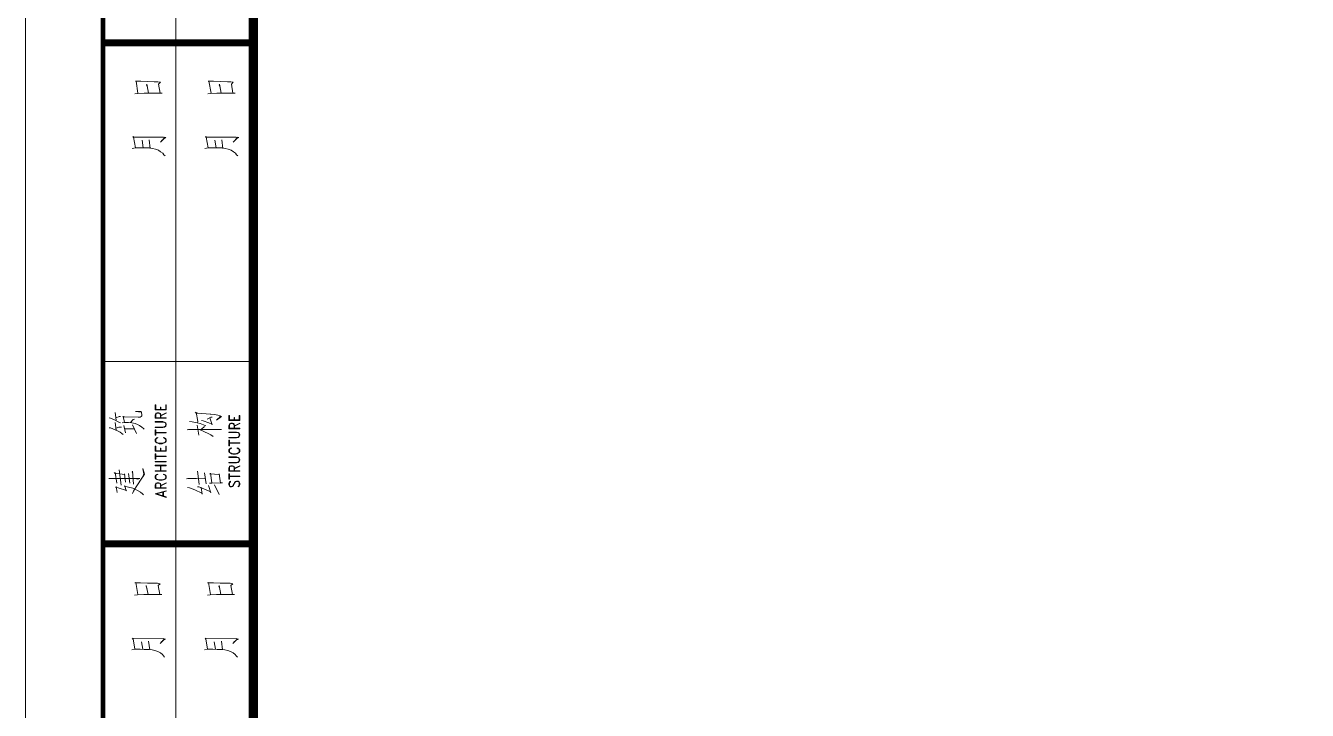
# Model space of a CAD drawing. Extents: x 1332633 to 1595679, y 264824 to 640777.
# Drawn here: x 1338833 to 1345871, y 503083 to 506840 of the extents above; entities that cross this region are included whole.
import ezdxf
from ezdxf.enums import TextEntityAlignment as Align

# ---------------------------------------------------------------- set-up
doc = ezdxf.new("R2010")
doc.units = 0
doc.header["$LTSCALE"] = 1000
doc.header["$MEASUREMENT"] = 0
doc.layers.get('0').update_dxf_attribs({"linetype": 'CONTINUOUS'})
doc.layers.add('_公共_图框', color=4, linetype='CONTINUOUS', lineweight=5)
doc.styles.add('图框文字', font='SIMKAI.TTF')

# ---------------------------------------------------------------- blocks, each defined once
blk = doc.blocks.new('vvxv')
at = {"layer": '_公共_图框'}
for p, q in [((-62175, 28600), (-62175, 17600)), ((-62397.6, 25639.1), (-62393.6, 25639.1)), ((-62367.1, 25639.1), (-62397.6, 25639.1)), ((-62393.6, 25639.1), (-62383.4, 25573.9)), ((-62328.4, 25637.1), (-62367.1, 25639.1)), ((-62334.5, 25622.8), (-62336.5, 25618.8)), ((-62336.5, 25618.8), (-62330.4, 25606.5)), ((-62326.3, 25573.9), (-62334.5, 25622.8)), ((-62293.8, 25635), (-62328.4, 25637.1)), ((-62273.4, 25635), (-62293.8, 25635)), ((-62259.1, 25633), (-62273.4, 25635)), ((-62271.3, 25622.8), (-62259.1, 25633)), ((-62261.2, 25573.9), (-62271.3, 25622.8)), ((-61998.4, 25639.1), (-61994.3, 25639.1)), ((-61967.8, 25639.1), (-61998.4, 25639.1)), ((-61994.3, 25639.1), (-61982.1, 25573.9)), ((-61929.1, 25637.1), (-61967.8, 25639.1)), ((-61935.3, 25622.8), (-61937.3, 25618.8)), ((-61937.3, 25618.8), (-61931.2, 25606.5)), ((-61927.1, 25573.9), (-61935.3, 25622.8)), ((-61892.5, 25635), (-61929.1, 25637.1)), ((-61874.1, 25635), (-61892.5, 25635)), ((-61859.9, 25633), (-61874.1, 25635)), ((-61870.1, 25622.8), (-61859.9, 25633)), ((-61861.9, 25573.9), (-61870.1, 25622.8)), ((-62399.7, 25569.9), (-62383.4, 25571.9)), ((-62383.4, 25571.9), (-62348.7, 25573.9)), ((-62348.7, 25573.9), (-62314.1, 25573.9)), ((-62314.1, 25573.9), (-62308, 25573.9)), ((-62308, 25573.9), (-62283.6, 25573.9)), ((-62283.6, 25573.9), (-62251, 25573.9)), ((-62251, 25573.9), (-62261.2, 25573.9)), ((-62000.4, 25569.9), (-61984.1, 25571.9)), ((-61984.1, 25571.9), (-61949.5, 25573.9)), ((-61949.5, 25573.9), (-61912.8, 25573.9)), ((-61912.8, 25573.9), (-61908.8, 25573.9)), ((-61908.8, 25573.9), (-61884.3, 25573.9)), ((-61884.3, 25573.9), (-61849.7, 25573.9)), ((-61849.7, 25573.9), (-61861.9, 25573.9)), ((-62411.9, 25331.5), (-62407.8, 25335.6)), ((-62407.8, 25335.6), (-62405.8, 25331.5)), ((-62012.7, 25331.5), (-62008.6, 25335.6)), ((-62008.6, 25335.6), (-62006.5, 25331.5)), ((-62416, 25270.4), (-62397.6, 25272.5)), ((-62397.6, 25272.5), (-62416, 25270.4)), ((-62407.8, 25331.5), (-62411.9, 25331.5)), ((-62397.6, 25272.5), (-62407.8, 25331.5)), ((-62405.8, 25331.5), (-62242.8, 25331.5)), ((-62369.1, 25272.5), (-62397.6, 25272.5)), ((-62346.7, 25272.5), (-62369.1, 25272.5)), ((-62354.9, 25272.5), (-62361, 25315.3)), ((-62342.6, 25272.5), (-62346.7, 25272.5)), ((-62320.2, 25272.5), (-62342.6, 25272.5)), ((-62322.3, 25317.3), (-62316.2, 25270.4)), ((-62303.9, 25270.4), (-62320.2, 25272.5)), ((-62287.6, 25266.4), (-62303.9, 25270.4)), ((-62271.3, 25260.3), (-62287.6, 25266.4)), ((-62259.1, 25305.1), (-62234.7, 25331.5)), ((-62251, 25315.3), (-62259.1, 25305.1)), ((-62248.9, 25315.3), (-62251, 25315.3)), ((-62240.8, 25323.4), (-62248.9, 25315.3)), ((-62242.8, 25331.5), (-62230.6, 25329.5)), ((-62230.6, 25329.5), (-62240.8, 25323.4)), ((-62016.7, 25270.4), (-61998.4, 25272.5)), ((-61998.4, 25272.5), (-62016.7, 25270.4)), ((-62008.6, 25331.5), (-62012.7, 25331.5)), ((-61998.4, 25272.5), (-62008.6, 25331.5)), ((-62006.5, 25331.5), (-61843.6, 25331.5)), ((-61969.9, 25272.5), (-61998.4, 25272.5)), ((-61947.5, 25272.5), (-61969.9, 25272.5)), ((-61953.6, 25272.5), (-61961.7, 25315.3)), ((-61943.4, 25272.5), (-61947.5, 25272.5)), ((-61921, 25272.5), (-61943.4, 25272.5)), ((-61923, 25317.3), (-61916.9, 25270.4)), ((-61904.7, 25270.4), (-61921, 25272.5)), ((-61888.4, 25266.4), (-61904.7, 25270.4)), ((-61872.1, 25260.3), (-61888.4, 25266.4)), ((-61859.9, 25305.1), (-61835.4, 25331.5)), ((-61849.7, 25315.3), (-61859.9, 25305.1)), ((-61841.6, 25323.4), (-61849.7, 25315.3)), ((-61843.6, 25331.5), (-61829.3, 25329.5)), ((-61829.3, 25329.5), (-61841.6, 25323.4)), ((-62259.1, 25252.1), (-62271.3, 25260.3)), ((-62246.9, 25244), (-62259.1, 25252.1)), ((-62240.8, 25235.8), (-62246.9, 25244)), ((-62234.7, 25229.7), (-62240.8, 25235.8)), ((-61857.9, 25252.1), (-61872.1, 25260.3)), ((-61847.7, 25244), (-61857.9, 25252.1)), ((-61841.6, 25235.8), (-61847.7, 25244)), ((-61835.4, 25229.7), (-61841.6, 25235.8)), ((-61750, 24100), (-62575, 24100)), ((-62285.3, 23862.2), (-62288.3, 23862.2)), ((-62288.3, 23834.7), (-62288.3, 23862.2)), ((-62285.3, 23836.9), (-62285.3, 23862.2)), ((-62231.1, 23862.2), (-62228.9, 23862.2)), ((-62231.1, 23836.9), (-62231.1, 23862.2)), ((-62228.9, 23862.2), (-62228.9, 23834.7)), ((-62541.4, 23790.9), (-62533.3, 23789.4)), ((-62533.3, 23789.4), (-62511.7, 23780.5)), ((-62503.6, 23778.3), (-62508, 23820.6)), ((-62503.6, 23790.9), (-62486.5, 23798.3)), ((-62486.5, 23798.3), (-62478.3, 23799.1)), ((-62464.2, 23800.5), (-62467.2, 23796.8)), ((-62467.2, 23796.8), (-62457.5, 23796.8)), ((-62457.5, 23766.4), (-62464.2, 23800.5)), ((-62457.5, 23796.8), (-62382.6, 23795.3)), ((-62396.7, 23825.8), (-62364.8, 23823.6)), ((-62364.8, 23825.8), (-62396.7, 23825.8)), ((-62382.6, 23795.3), (-62371.4, 23795.3)), ((-62371.4, 23795.3), (-62364.8, 23798.3)), ((-62363.3, 23823.6), (-62364.8, 23825.8)), ((-62364.8, 23798.3), (-62361.8, 23802)), ((-62361.8, 23807.2), (-62363.3, 23823.6)), ((-62361.8, 23802), (-62361.8, 23807.2)), ((-62288.3, 23834.7), (-62228.9, 23834.7)), ((-62288.3, 23807.2), (-62285.3, 23814.6)), ((-62288.3, 23789.4), (-62288.3, 23807.2)), ((-62288.3, 23789.4), (-62228.9, 23789.4)), ((-62285.3, 23836.9), (-62231.1, 23836.9)), ((-62285.3, 23814.6), (-62283.1, 23816.9)), ((-62285.3, 23807.2), (-62283.1, 23814.6)), ((-62285.3, 23791.6), (-62285.3, 23807.2)), ((-62285.3, 23791.6), (-62228.9, 23791.6)), ((-62283.1, 23816.9), (-62277.2, 23819.1)), ((-62283.1, 23814.6), (-62277.2, 23816.9)), ((-62277.2, 23819.1), (-62268.3, 23819.1)), ((-62277.2, 23816.9), (-62268.3, 23816.9)), ((-62268.3, 23819.1), (-62263.1, 23816.9)), ((-62268.3, 23816.9), (-62263.1, 23814.6)), ((-62263.1, 23816.9), (-62260.1, 23814.6)), ((-62263.1, 23814.6), (-62260.1, 23807.2)), ((-62260.1, 23851), (-62257.1, 23851)), ((-62260.1, 23836.9), (-62260.1, 23851)), ((-62260.1, 23814.6), (-62257.1, 23807.2)), ((-62260.1, 23807.2), (-62260.1, 23791.6)), ((-62257.1, 23851), (-62257.1, 23836.9)), ((-62228.9, 23819.1), (-62257.1, 23805)), ((-62257.1, 23802.8), (-62228.9, 23816.9)), ((-62257.1, 23807.2), (-62257.1, 23791.6)), ((-62228.9, 23816.9), (-62228.9, 23819.1)), ((-62228.9, 23791.6), (-62228.9, 23789.4)), ((-62064.1, 23822.8), (-62069.3, 23819.1)), ((-62069.3, 23819.1), (-62058.2, 23817.6)), ((-62055.2, 23770.9), (-62064.1, 23822.8)), ((-62058.2, 23817.6), (-62055.2, 23817.6)), ((-62055.2, 23817.6), (-61987.7, 23812.4)), ((-62003.3, 23783.5), (-61984, 23795.3)), ((-61976.5, 23753.8), (-61989.1, 23790.9)), ((-61987.7, 23812.4), (-61984, 23812.4)), ((-61984, 23812.4), (-61963.9, 23810.2)), ((-61984, 23795.3), (-61975, 23795.3)), ((-61963.9, 23810.2), (-61944.6, 23806.5)), ((-61951.3, 23778.3), (-61927.5, 23801.3)), ((-61924.6, 23799.8), (-61951.3, 23778.3)), ((-61944.6, 23806.5), (-61932, 23802.8)), ((-61927.5, 23801.3), (-61937.2, 23803.5)), ((-61932, 23802.8), (-61924.6, 23799.8)), ((-61881.5, 23805), (-61884.5, 23805)), ((-61884.5, 23777.5), (-61884.5, 23805)), ((-61881.5, 23779.8), (-61881.5, 23805)), ((-61855.5, 23793.9), (-61852.6, 23793.9)), ((-61855.5, 23779.8), (-61855.5, 23793.9)), ((-61852.6, 23793.9), (-61852.6, 23779.8)), ((-61827.3, 23805), (-61824.4, 23805)), ((-61827.3, 23779.8), (-61827.3, 23805)), ((-61824.4, 23805), (-61824.4, 23777.5)), ((-62541.4, 23737.4), (-62533.3, 23737.4)), ((-62533.3, 23737.4), (-62495.4, 23720.4)), ((-62511.7, 23780.5), (-62492.4, 23770.1)), ((-62503.6, 23724.8), (-62508, 23765.7)), ((-62503.6, 23735.2), (-62488, 23740.4)), ((-62495.4, 23720.4), (-62481.3, 23712.2)), ((-62492.4, 23770.1), (-62479.8, 23764.2)), ((-62488, 23740.4), (-62482.8, 23741.2)), ((-62482.8, 23741.2), (-62473.9, 23741.2)), ((-62470.2, 23764.2), (-62456.1, 23765.7)), ((-62451.6, 23708.5), (-62461.3, 23749.3)), ((-62456.1, 23765.7), (-62436, 23766.4)), ((-62454.6, 23731.5), (-62402.6, 23731.5)), ((-62436, 23766.4), (-62416.7, 23764.2)), ((-62424.9, 23766.4), (-62409.3, 23782)), ((-62416.7, 23764.2), (-62398.2, 23760.5)), ((-62391.5, 23706.3), (-62413.8, 23753)), ((-62409.3, 23782), (-62402.6, 23784.2)), ((-62398.2, 23760.5), (-62385.5, 23755.3)), ((-62385.5, 23755.3), (-62374.4, 23749.3)), ((-62374.4, 23749.3), (-62361.8, 23740.4)), ((-62361.8, 23740.4), (-62352.1, 23733.7)), ((-62352.1, 23733.7), (-62349.2, 23730)), ((-62288.3, 23768.6), (-62288.3, 23770.9)), ((-62246, 23770.9), (-62288.3, 23770.9)), ((-62246, 23768.6), (-62288.3, 23768.6)), ((-62288.3, 23741.2), (-62246, 23741.2)), ((-62288.3, 23738.9), (-62288.3, 23741.2)), ((-62288.3, 23738.9), (-62246, 23738.9)), ((-62288.3, 23725.6), (-62285.3, 23725.6)), ((-62288.3, 23695.9), (-62288.3, 23725.6)), ((-62285.3, 23695.9), (-62285.3, 23725.6)), ((-62237.1, 23768.6), (-62246, 23770.9)), ((-62237.1, 23766.4), (-62246, 23768.6)), ((-62246, 23741.2), (-62237.1, 23743.4)), ((-62246, 23738.9), (-62237.1, 23741.2)), ((-62231.1, 23764.2), (-62237.1, 23768.6)), ((-62234.1, 23764.2), (-62237.1, 23766.4)), ((-62237.1, 23743.4), (-62234.1, 23745.6)), ((-62237.1, 23741.2), (-62231.1, 23745.6)), ((-62231.1, 23757.5), (-62234.1, 23764.2)), ((-62234.1, 23745.6), (-62231.1, 23753)), ((-62228.9, 23757.5), (-62231.1, 23764.2)), ((-62231.1, 23753), (-62231.1, 23757.5)), ((-62231.1, 23745.6), (-62228.9, 23753)), ((-62228.9, 23753), (-62228.9, 23757.5)), ((-62113.1, 23725.6), (-62105.7, 23727.1)), ((-62105.7, 23727.1), (-61924.6, 23728.5)), ((-62100.5, 23770.9), (-62086.4, 23770.1)), ((-62086.4, 23770.1), (-62058.2, 23764.9)), ((-62058.2, 23764.9), (-62041.1, 23759.7)), ((-62050, 23696.6), (-62058.2, 23750.8)), ((-62056.7, 23764.9), (-62055.2, 23770.9)), ((-62045.6, 23727.1), (-62017.4, 23714.4)), ((-62041.1, 23759.7), (-62023.3, 23753.8)), ((-62034.4, 23777.5), (-62024.8, 23776)), ((-62034.4, 23729.3), (-62018.8, 23743.4)), ((-62024.8, 23776), (-61993.6, 23763.4)), ((-62023.3, 23753.8), (-62010.7, 23748.6)), ((-61993.6, 23763.4), (-61978, 23757.5)), ((-61978, 23757.5), (-61976.5, 23753.8)), ((-61938.7, 23727.1), (-61962.4, 23728.5)), ((-61924.6, 23728.5), (-61938.7, 23727.1)), ((-61884.5, 23777.5), (-61824.4, 23777.5)), ((-61884.5, 23750.1), (-61881.5, 23757.5)), ((-61884.5, 23732.2), (-61884.5, 23750.1)), ((-61884.5, 23732.2), (-61824.4, 23732.2)), ((-61881.5, 23779.8), (-61827.3, 23779.8)), ((-61881.5, 23757.5), (-61878.5, 23759.7)), ((-61881.5, 23750.1), (-61878.5, 23757.5)), ((-61881.5, 23734.5), (-61881.5, 23750.1)), ((-61881.5, 23734.5), (-61824.4, 23734.5)), ((-61878.5, 23759.7), (-61872.6, 23761.9)), ((-61878.5, 23757.5), (-61872.6, 23759.7)), ((-61872.6, 23761.9), (-61864.4, 23761.9)), ((-61872.6, 23759.7), (-61864.4, 23759.7)), ((-61864.4, 23761.9), (-61858.5, 23759.7)), ((-61864.4, 23759.7), (-61858.5, 23757.5)), ((-61858.5, 23759.7), (-61855.5, 23757.5)), ((-61858.5, 23757.5), (-61855.5, 23750.1)), ((-61855.5, 23757.5), (-61852.6, 23750.1)), ((-61855.5, 23750.1), (-61855.5, 23734.5)), ((-61824.4, 23761.9), (-61852.6, 23747.8)), ((-61852.6, 23745.6), (-61824.4, 23759.7)), ((-61852.6, 23750.1), (-61852.6, 23734.5)), ((-61824.4, 23759.7), (-61824.4, 23761.9)), ((-61824.4, 23734.5), (-61824.4, 23732.2)), ((-62481.3, 23712.2), (-62472.4, 23704.8)), ((-62472.4, 23704.8), (-62464.2, 23699.6)), ((-62288.3, 23695.9), (-62285.3, 23695.9)), ((-62285.3, 23677.3), (-62288.3, 23672.9)), ((-62288.3, 23672.9), (-62288.3, 23664)), ((-62288.3, 23664), (-62285.3, 23658.8)), ((-62285.3, 23711.5), (-62228.9, 23711.5)), ((-62285.3, 23709.2), (-62228.9, 23709.2)), ((-62280.1, 23681.8), (-62285.3, 23677.3)), ((-62283.1, 23677.3), (-62285.3, 23672.9)), ((-62285.3, 23672.9), (-62285.3, 23664)), ((-62285.3, 23664), (-62283.1, 23658.8)), ((-62285.3, 23658.8), (-62280.1, 23654.3)), ((-62280.1, 23679.5), (-62283.1, 23677.3)), ((-62283.1, 23658.8), (-62274.2, 23654.3)), ((-62274.2, 23684), (-62280.1, 23681.8)), ((-62274.2, 23681.8), (-62280.1, 23679.5)), ((-62280.1, 23654.3), (-62274.2, 23652.1)), ((-62274.2, 23684), (-62274.2, 23681.8)), ((-62274.2, 23654.3), (-62266, 23652.1)), ((-62274.2, 23652.1), (-62266, 23649.9)), ((-62266, 23652.1), (-62251.2, 23652.1)), ((-62266, 23649.9), (-62251.2, 23649.9)), ((-62251.2, 23652.1), (-62243, 23654.3)), ((-62251.2, 23649.9), (-62243, 23652.1)), ((-62243, 23681.8), (-62243, 23684)), ((-62237.1, 23681.8), (-62243, 23684)), ((-62237.1, 23679.5), (-62243, 23681.8)), ((-62243, 23654.3), (-62234.1, 23658.8)), ((-62243, 23652.1), (-62237.1, 23654.3)), ((-62231.1, 23677.3), (-62237.1, 23681.8)), ((-62234.1, 23677.3), (-62237.1, 23679.5)), ((-62237.1, 23654.3), (-62231.1, 23658.8)), ((-62231.1, 23672.9), (-62234.1, 23677.3)), ((-62234.1, 23658.8), (-62231.1, 23664)), ((-62228.9, 23672.9), (-62231.1, 23677.3)), ((-62231.1, 23664), (-62231.1, 23672.9)), ((-62231.1, 23658.8), (-62228.9, 23664)), ((-62228.9, 23711.5), (-62228.9, 23709.2)), ((-62228.9, 23664), (-62228.9, 23672.9)), ((-62017.4, 23714.4), (-61998.1, 23705.5)), ((-61998.1, 23705.5), (-61984, 23698.1)), ((-61984, 23698.1), (-61971.3, 23689.2)), ((-61884.5, 23711.5), (-61884.5, 23713.7)), ((-61841.4, 23713.7), (-61884.5, 23713.7)), ((-61841.4, 23711.5), (-61884.5, 23711.5)), ((-61884.5, 23684), (-61841.4, 23684)), ((-61884.5, 23681.8), (-61884.5, 23684)), ((-61884.5, 23681.8), (-61841.4, 23681.8)), ((-61884.5, 23668.4), (-61881.5, 23668.4)), ((-61884.5, 23638.7), (-61884.5, 23668.4)), ((-61881.5, 23638.7), (-61881.5, 23668.4)), ((-61881.5, 23654.3), (-61824.4, 23654.3)), ((-61881.5, 23652.1), (-61824.4, 23652.1)), ((-61832.5, 23711.5), (-61841.4, 23713.7)), ((-61832.5, 23709.2), (-61841.4, 23711.5)), ((-61841.4, 23684), (-61832.5, 23686.2)), ((-61841.4, 23681.8), (-61832.5, 23684)), ((-61827.3, 23707), (-61832.5, 23711.5)), ((-61830.3, 23707), (-61832.5, 23709.2)), ((-61832.5, 23686.2), (-61830.3, 23688.5)), ((-61832.5, 23684), (-61827.3, 23688.5)), ((-61827.3, 23700.3), (-61830.3, 23707)), ((-61830.3, 23688.5), (-61827.3, 23695.9)), ((-61824.4, 23700.3), (-61827.3, 23707)), ((-61827.3, 23695.9), (-61827.3, 23700.3)), ((-61827.3, 23688.5), (-61824.4, 23695.9)), ((-61824.4, 23695.9), (-61824.4, 23700.3)), ((-61824.4, 23654.3), (-61824.4, 23652.1)), ((-62285.3, 23636.5), (-62288.3, 23636.5)), ((-62288.3, 23609), (-62288.3, 23636.5)), ((-62288.3, 23609), (-62228.9, 23609)), ((-62288.3, 23594.9), (-62285.3, 23594.9)), ((-62288.3, 23565.2), (-62288.3, 23594.9)), ((-62285.3, 23611.3), (-62285.3, 23636.5)), ((-62285.3, 23611.3), (-62231.1, 23611.3)), ((-62285.3, 23565.2), (-62285.3, 23594.9)), ((-62285.3, 23581.6), (-62228.9, 23581.6)), ((-62285.3, 23579.3), (-62228.9, 23579.3)), ((-62260.1, 23624.6), (-62257.1, 23624.6)), ((-62260.1, 23611.3), (-62260.1, 23624.6)), ((-62257.1, 23624.6), (-62257.1, 23611.3)), ((-62231.1, 23636.5), (-62228.9, 23636.5)), ((-62231.1, 23611.3), (-62231.1, 23636.5)), ((-62228.9, 23636.5), (-62228.9, 23609)), ((-62228.9, 23581.6), (-62228.9, 23579.3)), ((-61884.5, 23638.7), (-61881.5, 23638.7)), ((-61881.5, 23620.2), (-61884.5, 23615.7)), ((-61884.5, 23615.7), (-61884.5, 23606.8)), ((-61884.5, 23606.8), (-61881.5, 23601.6)), ((-61884.5, 23574.1), (-61884.5, 23577.1)), ((-61841.4, 23577.1), (-61884.5, 23577.1)), ((-61875.6, 23624.6), (-61881.5, 23620.2)), ((-61878.5, 23620.2), (-61881.5, 23615.7)), ((-61881.5, 23615.7), (-61881.5, 23606.8)), ((-61881.5, 23606.8), (-61878.5, 23601.6)), ((-61881.5, 23601.6), (-61875.6, 23597.1)), ((-61875.6, 23622.4), (-61878.5, 23620.2)), ((-61878.5, 23601.6), (-61869.6, 23597.1)), ((-61869.6, 23626.8), (-61875.6, 23624.6)), ((-61869.6, 23624.6), (-61875.6, 23622.4)), ((-61875.6, 23597.1), (-61869.6, 23594.9)), ((-61869.6, 23626.8), (-61869.6, 23624.6)), ((-61869.6, 23597.1), (-61861.5, 23594.9)), ((-61869.6, 23594.9), (-61861.5, 23592.7)), ((-61861.5, 23594.9), (-61847.4, 23594.9)), ((-61861.5, 23592.7), (-61847.4, 23592.7)), ((-61847.4, 23594.9), (-61838.5, 23597.1)), ((-61847.4, 23592.7), (-61838.5, 23594.9)), ((-61832.5, 23574.1), (-61841.4, 23577.1)), ((-61838.5, 23624.6), (-61838.5, 23626.8)), ((-61832.5, 23624.6), (-61838.5, 23626.8)), ((-61832.5, 23622.4), (-61838.5, 23624.6)), ((-61838.5, 23597.1), (-61830.3, 23601.6)), ((-61838.5, 23594.9), (-61832.5, 23597.1)), ((-61827.3, 23620.2), (-61832.5, 23624.6)), ((-61830.3, 23620.2), (-61832.5, 23622.4)), ((-61832.5, 23597.1), (-61827.3, 23601.6)), ((-61827.3, 23615.7), (-61830.3, 23620.2)), ((-61830.3, 23601.6), (-61827.3, 23606.8)), ((-61824.4, 23615.7), (-61827.3, 23620.2)), ((-61827.3, 23606.8), (-61827.3, 23615.7)), ((-61827.3, 23601.6), (-61824.4, 23606.8)), ((-61824.4, 23606.8), (-61824.4, 23615.7)), ((-62475.4, 23422.7), (-62486.5, 23505.8)), ((-62355.9, 23513.3), (-62355.9, 23512.5)), ((-62347.7, 23482.1), (-62355.9, 23513.3)), ((-62355.9, 23512.5), (-62350.7, 23483.6)), ((-62288.3, 23565.2), (-62285.3, 23565.2)), ((-62288.3, 23551.9), (-62228.9, 23551.9)), ((-62288.3, 23549.6), (-62288.3, 23551.9)), ((-62288.3, 23549.6), (-62228.9, 23549.6)), ((-62288.3, 23531.1), (-62288.3, 23531.1)), ((-62228.9, 23531.1), (-62288.3, 23531.1)), ((-62288.3, 23531.1), (-62288.3, 23528.9)), ((-62288.3, 23528.9), (-62228.9, 23528.9)), ((-62260.1, 23501.4), (-62260.1, 23528.9)), ((-62257.1, 23501.4), (-62257.1, 23528.9)), ((-62228.9, 23549.6), (-62228.9, 23551.9)), ((-62228.9, 23528.9), (-62228.9, 23531.1)), ((-61841.4, 23574.1), (-61884.5, 23574.1)), ((-61884.5, 23547.4), (-61841.4, 23547.4)), ((-61884.5, 23544.4), (-61884.5, 23547.4)), ((-61884.5, 23544.4), (-61841.4, 23544.4)), ((-61884.5, 23517.7), (-61881.5, 23524.4)), ((-61884.5, 23499.2), (-61884.5, 23517.7)), ((-61881.5, 23524.4), (-61878.5, 23526.6)), ((-61881.5, 23517.7), (-61878.5, 23524.4)), ((-61881.5, 23501.4), (-61881.5, 23517.7)), ((-61878.5, 23526.6), (-61872.6, 23528.9)), ((-61878.5, 23524.4), (-61872.6, 23526.6)), ((-61872.6, 23528.9), (-61864.4, 23528.9)), ((-61872.6, 23526.6), (-61864.4, 23526.6)), ((-61864.4, 23528.9), (-61858.5, 23526.6)), ((-61864.4, 23526.6), (-61858.5, 23524.4)), ((-61858.5, 23526.6), (-61855.5, 23524.4)), ((-61858.5, 23524.4), (-61855.5, 23517.7)), ((-61855.5, 23524.4), (-61852.6, 23517.7)), ((-61855.5, 23517.7), (-61855.5, 23501.4)), ((-61824.4, 23528.9), (-61852.6, 23514.8)), ((-61852.6, 23512.5), (-61824.4, 23526.6)), ((-61852.6, 23517.7), (-61852.6, 23501.4)), ((-61832.5, 23571.9), (-61841.4, 23574.1)), ((-61841.4, 23547.4), (-61832.5, 23549.6)), ((-61841.4, 23544.4), (-61832.5, 23547.4)), ((-61827.3, 23569.7), (-61832.5, 23574.1)), ((-61830.3, 23569.7), (-61832.5, 23571.9)), ((-61832.5, 23549.6), (-61830.3, 23551.9)), ((-61832.5, 23547.4), (-61827.3, 23551.9)), ((-61827.3, 23563), (-61830.3, 23569.7)), ((-61830.3, 23551.9), (-61827.3, 23558.5)), ((-61824.4, 23563), (-61827.3, 23569.7)), ((-61827.3, 23558.5), (-61827.3, 23563)), ((-61827.3, 23551.9), (-61824.4, 23558.5)), ((-61824.4, 23558.5), (-61824.4, 23563)), ((-61824.4, 23526.6), (-61824.4, 23528.9)), ((-62542.9, 23458.3), (-62531.8, 23459.1)), ((-62531.8, 23459.1), (-62372.9, 23458.3)), ((-62508, 23492.5), (-62514.7, 23487.3)), ((-62514.7, 23487.3), (-62456.1, 23479.9)), ((-62499.1, 23433.8), (-62508, 23492.5)), ((-62457.5, 23483.6), (-62451.6, 23438.3)), ((-62456.1, 23479.9), (-62457.5, 23483.6)), ((-62427.9, 23433.8), (-62436, 23485.8)), ((-62413.8, 23498.4), (-62415.2, 23494.7)), ((-62415.2, 23494.7), (-62412.3, 23491)), ((-62407.8, 23427.9), (-62413.8, 23498.4)), ((-62384.1, 23455.4), (-62398.2, 23458.3)), ((-62372.9, 23458.3), (-62384.1, 23455.4)), ((-62382.6, 23429.4), (-62368.5, 23449.4)), ((-62368.5, 23449.4), (-62358.8, 23465.8)), ((-62358.8, 23465.8), (-62357.3, 23468)), ((-62357.3, 23468), (-62347.7, 23482.1)), ((-62350.7, 23483.6), (-62355.9, 23469.5)), ((-62288.3, 23501.4), (-62228.9, 23501.4)), ((-62288.3, 23499.2), (-62288.3, 23501.4)), ((-62228.9, 23499.2), (-62288.3, 23499.2)), ((-62285.3, 23476.2), (-62288.3, 23471.7)), ((-62288.3, 23471.7), (-62288.3, 23462.8)), ((-62288.3, 23462.8), (-62285.3, 23457.6)), ((-62280.1, 23480.6), (-62285.3, 23476.2)), ((-62283.1, 23476.2), (-62285.3, 23471.7)), ((-62285.3, 23471.7), (-62285.3, 23462.8)), ((-62285.3, 23462.8), (-62283.1, 23457.6)), ((-62285.3, 23457.6), (-62280.1, 23453.1)), ((-62280.1, 23478.4), (-62283.1, 23476.2)), ((-62283.1, 23457.6), (-62274.2, 23453.1)), ((-62283.1, 23433.1), (-62277.2, 23435.3)), ((-62274.2, 23482.8), (-62280.1, 23480.6)), ((-62274.2, 23480.6), (-62280.1, 23478.4)), ((-62280.1, 23453.1), (-62274.2, 23450.9)), ((-62277.2, 23435.3), (-62268.3, 23435.3)), ((-62274.2, 23482.8), (-62274.2, 23480.6)), ((-62274.2, 23453.1), (-62266, 23450.9)), ((-62274.2, 23450.9), (-62266, 23448.7)), ((-62268.3, 23435.3), (-62263.1, 23433.1)), ((-62266, 23450.9), (-62251.2, 23450.9)), ((-62266, 23448.7), (-62251.2, 23448.7)), ((-62228.9, 23435.3), (-62257.1, 23421.2)), ((-62251.2, 23450.9), (-62243, 23453.1)), ((-62251.2, 23448.7), (-62243, 23450.9)), ((-62243, 23480.6), (-62243, 23482.8)), ((-62237.1, 23480.6), (-62243, 23482.8)), ((-62237.1, 23478.4), (-62243, 23480.6)), ((-62243, 23453.1), (-62234.1, 23457.6)), ((-62243, 23450.9), (-62237.1, 23453.1)), ((-62231.1, 23476.2), (-62237.1, 23480.6)), ((-62234.1, 23476.2), (-62237.1, 23478.4)), ((-62237.1, 23453.1), (-62231.1, 23457.6)), ((-62231.1, 23471.7), (-62234.1, 23476.2)), ((-62234.1, 23457.6), (-62231.1, 23462.8)), ((-62228.9, 23471.7), (-62231.1, 23476.2)), ((-62231.1, 23462.8), (-62231.1, 23471.7)), ((-62231.1, 23457.6), (-62228.9, 23462.8)), ((-62228.9, 23501.4), (-62228.9, 23499.2)), ((-62228.9, 23499.2), (-62228.9, 23499.2)), ((-62228.9, 23462.8), (-62228.9, 23471.7)), ((-62228.9, 23433.1), (-62228.9, 23435.3)), ((-62116.1, 23456.1), (-62110.1, 23459.1)), ((-62110.1, 23459.1), (-62062.6, 23459.1)), ((-62062.6, 23459.1), (-62014.4, 23457.6)), ((-62047, 23427.2), (-62056.7, 23499.2)), ((-62009.2, 23430.1), (-62017.4, 23490.3)), ((-61990.6, 23483.6), (-61984, 23482.8)), ((-61935.7, 23479.9), (-61990.6, 23483.6)), ((-61985.4, 23488), (-61978, 23434.6)), ((-61984, 23482.8), (-61985.4, 23488)), ((-61937.2, 23483.6), (-61935.7, 23479.9)), ((-61930.5, 23432.4), (-61937.2, 23483.6)), ((-61884.5, 23499.2), (-61824.4, 23499.2)), ((-61884.5, 23485.1), (-61881.5, 23485.1)), ((-61884.5, 23455.4), (-61884.5, 23485.1)), ((-61884.5, 23455.4), (-61881.5, 23455.4)), ((-61881.5, 23439.8), (-61884.5, 23433.1)), ((-61881.5, 23501.4), (-61824.4, 23501.4)), ((-61881.5, 23455.4), (-61881.5, 23485.1)), ((-61881.5, 23471.7), (-61824.4, 23471.7)), ((-61881.5, 23469.5), (-61824.4, 23469.5)), ((-61875.6, 23444.2), (-61881.5, 23439.8)), ((-61878.5, 23437.6), (-61881.5, 23433.1)), ((-61875.6, 23439.8), (-61878.5, 23437.6)), ((-61875.6, 23444.2), (-61875.6, 23439.8)), ((-61855.5, 23433.1), (-61852.6, 23437.6)), ((-61852.6, 23437.6), (-61847.4, 23442)), ((-61852.6, 23433.1), (-61850.3, 23437.6)), ((-61850.3, 23437.6), (-61847.4, 23439.8)), ((-61847.4, 23442), (-61841.4, 23444.2)), ((-61847.4, 23439.8), (-61841.4, 23442)), ((-61841.4, 23444.2), (-61832.5, 23444.2)), ((-61841.4, 23442), (-61832.5, 23442)), ((-61832.5, 23444.2), (-61827.3, 23439.8)), ((-61832.5, 23442), (-61830.3, 23439.8)), ((-61830.3, 23439.8), (-61827.3, 23433.1)), ((-61827.3, 23439.8), (-61824.4, 23433.1)), ((-61824.4, 23501.4), (-61824.4, 23499.2)), ((-61824.4, 23471.7), (-61824.4, 23469.5)), ((-62502.1, 23415.3), (-62505.1, 23410.1)), ((-62505.1, 23410.1), (-62492.4, 23407.9)), ((-62496.9, 23381.1), (-62502.1, 23415.3)), ((-62492.4, 23407.9), (-62445.7, 23393.8)), ((-62456.1, 23419), (-62459.8, 23416.8)), ((-62459.8, 23416.8), (-62434.5, 23411.6)), ((-62448.6, 23391.5), (-62456.1, 23419)), ((-62445.7, 23393.8), (-62448.6, 23391.5)), ((-62434.5, 23411.6), (-62412.3, 23406.4)), ((-62413.8, 23375.9), (-62407.8, 23388.6)), ((-62412.3, 23406.4), (-62398.2, 23400.4)), ((-62407.8, 23388.6), (-62402.6, 23399)), ((-62402.6, 23399), (-62393.7, 23413.8)), ((-62398.2, 23400.4), (-62385.5, 23393.8)), ((-62393.7, 23413.8), (-62382.6, 23429.4)), ((-62385.5, 23393.8), (-62370, 23384.1)), ((-62370, 23384.1), (-62358.8, 23375.2)), ((-62358.8, 23375.2), (-62352.1, 23368.5)), ((-62288.3, 23423.4), (-62285.3, 23430.9)), ((-62288.3, 23405.6), (-62288.3, 23423.4)), ((-62288.3, 23405.6), (-62228.9, 23405.6)), ((-62228.9, 23391.5), (-62288.3, 23373.7)), ((-62288.3, 23373.7), (-62228.9, 23355.2)), ((-62285.3, 23430.9), (-62283.1, 23433.1)), ((-62285.3, 23423.4), (-62283.1, 23430.9)), ((-62285.3, 23407.9), (-62285.3, 23423.4)), ((-62285.3, 23407.9), (-62228.9, 23407.9)), ((-62283.1, 23430.9), (-62277.2, 23433.1)), ((-62280.1, 23373.7), (-62228.9, 23389.3)), ((-62280.1, 23373.7), (-62228.9, 23357.4)), ((-62277.2, 23433.1), (-62268.3, 23433.1)), ((-62268.3, 23433.1), (-62263.1, 23430.9)), ((-62263.1, 23433.1), (-62260.1, 23430.9)), ((-62263.1, 23430.9), (-62260.1, 23423.4)), ((-62260.1, 23430.9), (-62257.1, 23423.4)), ((-62260.1, 23423.4), (-62260.1, 23407.9)), ((-62257.1, 23419), (-62228.9, 23433.1)), ((-62257.1, 23423.4), (-62257.1, 23407.9)), ((-62246, 23361.8), (-62246, 23384.8)), ((-62243, 23359.6), (-62243, 23387.1)), ((-62228.9, 23407.9), (-62228.9, 23405.6)), ((-62228.9, 23389.3), (-62228.9, 23391.5)), ((-62111.6, 23408.6), (-62100.5, 23407.1)), ((-62100.5, 23407.1), (-62070.8, 23396)), ((-62070.8, 23396), (-62032.9, 23378.2)), ((-62056.7, 23412.3), (-62044.1, 23410.8)), ((-62048.5, 23412.3), (-62056.7, 23412.3)), ((-62035.9, 23408.6), (-62048.5, 23412.3)), ((-62047, 23425.7), (-62047, 23427.2)), ((-62044.1, 23410.8), (-61992.1, 23388.6)), ((-62030, 23373), (-62035.9, 23408.6)), ((-62032.9, 23378.2), (-62030, 23373)), ((-61982.5, 23379.7), (-61996.6, 23419.7)), ((-61992.1, 23388.6), (-61985.4, 23385.6)), ((-61990.6, 23432.4), (-61978, 23433.8)), ((-61985.4, 23385.6), (-61982.5, 23379.7)), ((-61978, 23433.8), (-61929, 23434.6)), ((-61937.2, 23371.5), (-61963.9, 23423.4)), ((-61919.4, 23434.6), (-61930.5, 23432.4)), ((-61929, 23434.6), (-61919.4, 23434.6)), ((-61884.5, 23433.1), (-61884.5, 23423.4)), ((-61884.5, 23423.4), (-61881.5, 23416.8)), ((-61881.5, 23433.1), (-61881.5, 23423.4)), ((-61881.5, 23423.4), (-61878.5, 23416.8)), ((-61881.5, 23416.8), (-61875.6, 23412.3)), ((-61878.5, 23416.8), (-61875.6, 23414.5)), ((-61875.6, 23414.5), (-61869.6, 23414.5)), ((-61875.6, 23412.3), (-61869.6, 23412.3)), ((-61869.6, 23414.5), (-61864.4, 23416.8)), ((-61869.6, 23412.3), (-61864.4, 23414.5)), ((-61864.4, 23416.8), (-61861.5, 23421.2)), ((-61864.4, 23414.5), (-61861.5, 23416.8)), ((-61861.5, 23421.2), (-61855.5, 23433.1)), ((-61861.5, 23416.8), (-61858.5, 23421.2)), ((-61858.5, 23421.2), (-61852.6, 23433.1)), ((-61830.3, 23419), (-61832.5, 23416.8)), ((-61827.3, 23416.8), (-61832.5, 23412.3)), ((-61832.5, 23416.8), (-61832.5, 23412.3)), ((-61827.3, 23423.4), (-61830.3, 23419)), ((-61827.3, 23433.1), (-61827.3, 23423.4)), ((-61824.4, 23423.4), (-61827.3, 23416.8)), ((-61824.4, 23433.1), (-61824.4, 23423.4)), ((-62228.9, 23357.4), (-62228.9, 23355.2)), ((-62400, 22886.7), (-62395.5, 22888.2)), ((-62368.8, 22886.7), (-62400, 22886.7)), ((-62395.5, 22888.2), (-62384.4, 22821.4)), ((-62330.9, 22885.2), (-62368.8, 22886.7)), ((-62337.6, 22871.9), (-62339.1, 22866.7)), ((-62328, 22822.9), (-62337.6, 22871.9)), ((-62294.6, 22884.5), (-62330.9, 22885.2)), ((-62276, 22884.5), (-62294.6, 22884.5)), ((-62261.9, 22881.5), (-62276, 22884.5)), ((-62273, 22871.9), (-62261.9, 22881.5)), ((-62263.4, 22822.9), (-62273, 22871.9)), ((-62000.6, 22886.7), (-61996.1, 22888.2)), ((-61969.4, 22886.7), (-62000.6, 22886.7)), ((-61996.1, 22888.2), (-61985, 22821.4)), ((-61931.6, 22885.2), (-61969.4, 22886.7)), ((-61937.5, 22871.9), (-61939, 22866.7)), ((-61928.6, 22822.9), (-61937.5, 22871.9)), ((-61895.2, 22884.5), (-61931.6, 22885.2)), ((-61876.6, 22884.5), (-61895.2, 22884.5)), ((-61862.5, 22881.5), (-61876.6, 22884.5)), ((-61872.9, 22871.9), (-61862.5, 22881.5)), ((-61864, 22822.9), (-61872.9, 22871.9)), ((-62402.2, 22817.7), (-62385.9, 22819.9)), ((-62385.9, 22819.9), (-62351.7, 22821.4)), ((-62351.7, 22821.4), (-62315.3, 22822.9)), ((-62339.1, 22866.7), (-62332.4, 22855.5)), ((-62315.3, 22822.9), (-62310.9, 22822.9)), ((-62310.9, 22822.9), (-62285.6, 22822.9)), ((-62285.6, 22822.9), (-62252.2, 22822.9)), ((-62252.2, 22822.9), (-62263.4, 22822.9)), ((-62002.1, 22817.7), (-61986.5, 22819.9)), ((-61986.5, 22819.9), (-61951.6, 22821.4)), ((-61951.6, 22821.4), (-61916, 22822.9)), ((-61939, 22866.7), (-61933, 22855.5)), ((-61916, 22822.9), (-61910.8, 22822.9)), ((-61910.8, 22822.9), (-61885.5, 22822.9)), ((-61885.5, 22822.9), (-61852.9, 22822.9)), ((-61852.9, 22822.9), (-61864, 22822.9)), ((-62417.8, 22517.8), (-62400, 22521.5)), ((-62400, 22521.5), (-62417.8, 22517.8)), ((-62414.8, 22579.4), (-62409.6, 22583.1)), ((-62409.6, 22579.4), (-62414.8, 22579.4)), ((-62409.6, 22583.1), (-62408.1, 22579.4)), ((-62400, 22521.5), (-62409.6, 22579.4)), ((-62408.1, 22579.4), (-62244.8, 22580.9)), ((-62371.8, 22521.5), (-62400, 22521.5)), ((-62348.7, 22520), (-62371.8, 22521.5)), ((-62356.2, 22521.5), (-62364.3, 22563.1)), ((-62345, 22520), (-62348.7, 22520)), ((-62323.5, 22520), (-62345, 22520)), ((-62325, 22566), (-62318.3, 22519.3)), ((-62305.7, 22517.8), (-62323.5, 22520)), ((-62261.9, 22554.2), (-62236.7, 22579.4)), ((-62252.2, 22564.6), (-62261.9, 22554.2)), ((-62250.8, 22564.6), (-62252.2, 22564.6)), ((-62243.3, 22572), (-62250.8, 22564.6)), ((-62244.8, 22580.9), (-62232.2, 22577.9)), ((-62232.2, 22577.9), (-62243.3, 22572)), ((-62017.7, 22517.8), (-62000.6, 22521.5)), ((-62000.6, 22521.5), (-62017.7, 22517.8)), ((-62014.7, 22579.4), (-62010.2, 22583.1)), ((-62010.2, 22579.4), (-62014.7, 22579.4)), ((-62010.2, 22583.1), (-62008.8, 22579.4)), ((-62000.6, 22521.5), (-62010.2, 22579.4)), ((-62008.8, 22579.4), (-61844.7, 22580.9)), ((-61972.4, 22521.5), (-62000.6, 22521.5)), ((-61948.6, 22520), (-61972.4, 22521.5)), ((-61956.8, 22521.5), (-61964.2, 22563.1)), ((-61945.7, 22520), (-61948.6, 22520)), ((-61923.4, 22520), (-61945.7, 22520)), ((-61924.9, 22566), (-61918.9, 22519.3)), ((-61906.3, 22517.8), (-61923.4, 22520)), ((-61862.5, 22554.2), (-61837.3, 22579.4)), ((-61852.9, 22564.6), (-61862.5, 22554.2)), ((-61851.4, 22564.6), (-61852.9, 22564.6)), ((-61843.2, 22572), (-61851.4, 22564.6)), ((-61844.7, 22580.9), (-61832.1, 22577.9)), ((-61832.1, 22577.9), (-61843.2, 22572)), ((-62290.1, 22514.1), (-62305.7, 22517.8)), ((-62274.5, 22508.9), (-62290.1, 22514.1)), ((-62260.4, 22501.5), (-62274.5, 22508.9)), ((-62249.3, 22492.5), (-62260.4, 22501.5)), ((-62243.3, 22485.1), (-62249.3, 22492.5)), ((-62236.7, 22478.4), (-62243.3, 22485.1)), ((-61890.7, 22514.1), (-61906.3, 22517.8)), ((-61874.4, 22508.9), (-61890.7, 22514.1)), ((-61860.3, 22501.5), (-61874.4, 22508.9)), ((-61849.9, 22492.5), (-61860.3, 22501.5)), ((-61843.2, 22485.1), (-61849.9, 22492.5)), ((-61837.3, 22478.4), (-61843.2, 22485.1))]:
    blk.add_line(p, q, dxfattribs=at)
blk.add_lwpolyline([(-63000, 0), (0, 0), (0, 29700), (-63000, 29700)], close=True, dxfattribs=at)
blk.add_lwpolyline([(-61750, 29200, 25, 25, 0), (-62575, 29200, 25, 25, 0), (-62575, 17600, 37.5, 37.5, 0), (-61750, 17600, 37.5, 37.5, 0)], format="xyseb", dxfattribs=at)
at = {"layer": '_公共_图框', "const_width": 50}
blk.add_lwpolyline([(-61750, 500), (-500, 500), (-500, 29200), (-61750, 29200)], close=True, dxfattribs=at)
at = {"layer": '_公共_图框', "const_width": 37.5}
for points in [[(-61750, 25850), (-62575, 25850)], [(-61750, 23100), (-62575, 23100)]]:
    blk.add_lwpolyline(points, dxfattribs=at)
at = {"layer": '_公共_图框', "style": '图框文字'}
for tag, height, p in [('建设单位', 250, (-2500, 19150)), ('合作单位', 250, (-2527, 16841.6)), ('项目名称', 250, (-2500, 15150)), ('项目编号', 250, (-2500, 13150)), ('建筑', 175, (-1300, 2800)), ('方案深化', 175, (-1300, 2450)), ('1:100', 175, (-1300, 2100)), ('20090705', 175, (-1300, 1750)), ('图号', 175, (-1300, 1225))]:
    blk.add_attdef(tag, text='', height=height, dxfattribs=at).set_placement(p, align=Align.MIDDLE_CENTER)

msp = doc.modelspace()

# ---------------------------------------------------------------- block references
msp.add_blockref('vvxv', (1401833.4, 480896.5))

doc.saveas('drawing.dxf')
